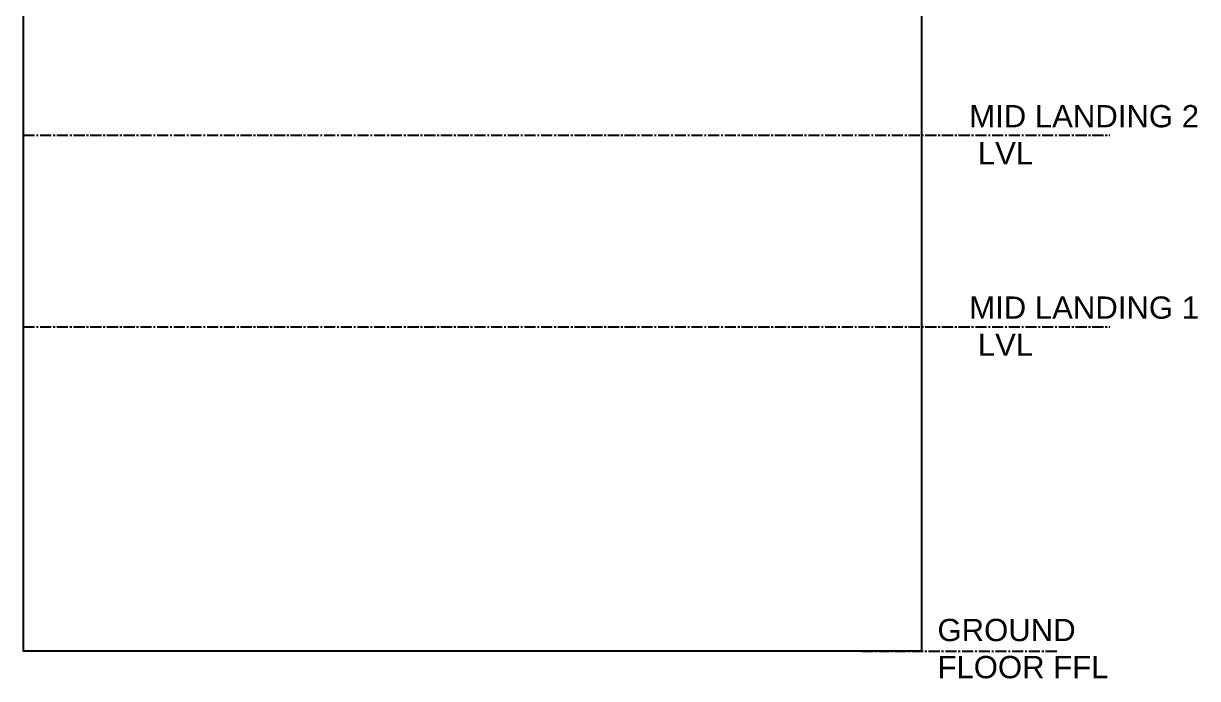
# Model space of a CAD drawing. Header units: millimetres. Extents: x 68727 to 319899, y -4876 to 265722.
# Drawn here: x 179910 to 183865, y 1519 to 3727 of the extents above; entities that cross this region are included whole.
import ezdxf

# ---------------------------------------------------------------- set-up
doc = ezdxf.new("R2010")
doc.units = ezdxf.units.MM
doc.linetypes.add('CENTER2', pattern=[1.125, 0.75, -0.125, 0.125, -0.125])
doc.layers.add('GRID', color=251, linetype='Continuous')
doc.layers.add('TEXTS', color=1, linetype='Continuous')
doc.styles.get("Standard").update_dxf_attribs({"font": 'arial.ttf'})

msp = doc.modelspace()

# ---------------------------------------------------------------- linework, layer by layer
msp.add_lwpolyline([(179910, 5700.1), (182935, 5700.1), (182935, 1610.9), (179910, 1610.9)], close=True)
at = {"layer": 'GRID', "color": 5, "linetype": 'CENTER2', "ltscale": 50}
for points in [[(179910, 3350.2), (183568.7, 3350.2)], [(179910, 2705), (183568.7, 2705)], [(182733.9, 1610.9), (183394.3, 1610.9)]]:
    msp.add_lwpolyline(points, dxfattribs=at)

# ---------------------------------------------------------------- texts
at = {"layer": 'TEXTS', "linetype": 'Continuous', "lineweight": 25, "char_height": 75, "attachment_point": 1, "rotation": 360}
for s, insert in [('MID LANDING 2\\P LVL ', (183095.5, 3452)), ('MID LANDING 1\\P LVL ', (183095.5, 2806.8)), ('GROUND \\PFLOOR FFL ', (182988.6, 1720.1))]:
    msp.add_mtext_dynamic_manual_height_columns(s, width=1399.265, gutter_width=12.5, heights=[0], dxfattribs=dict(at, insert=insert))

doc.saveas('drawing.dxf')
